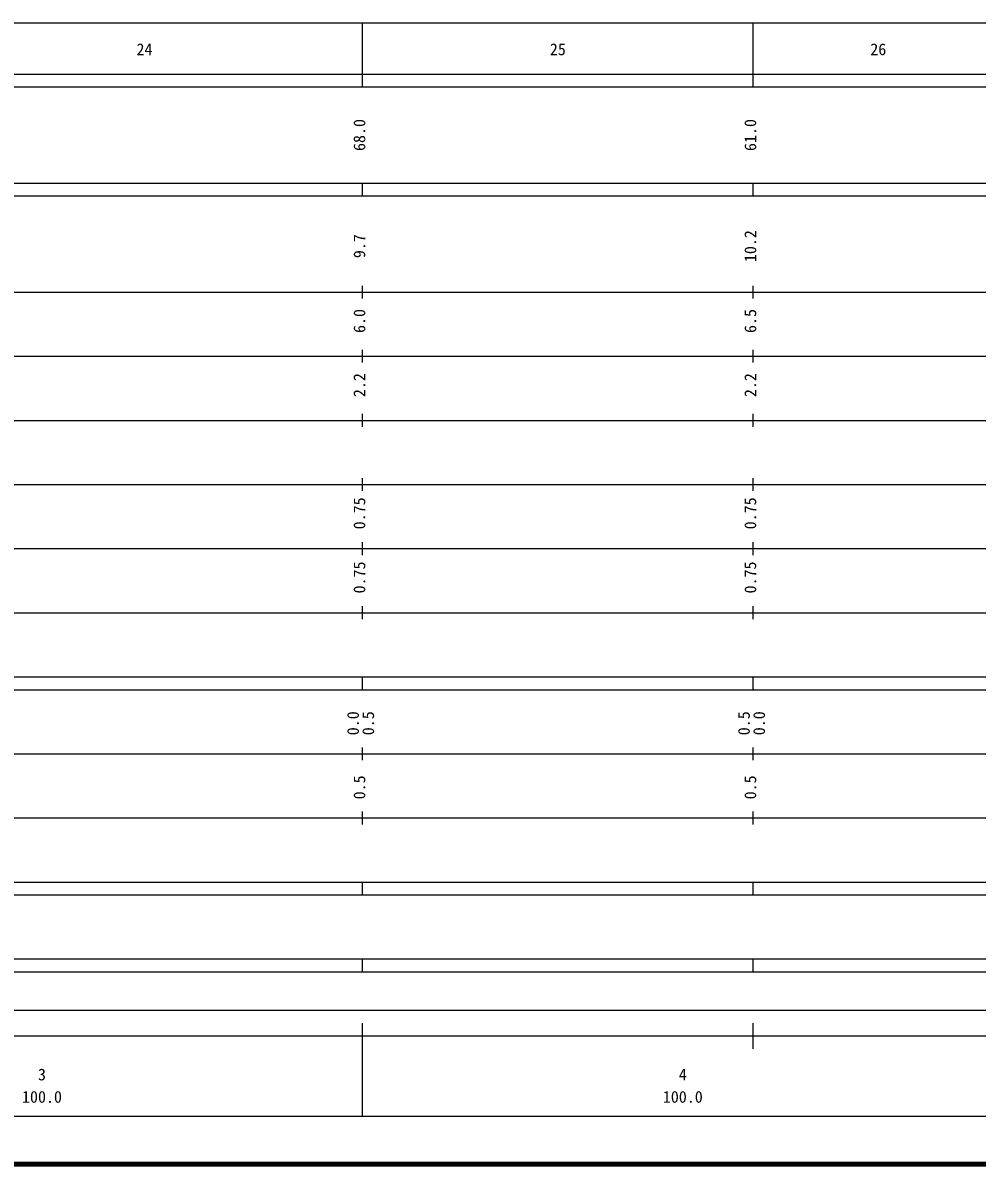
# Model space of a CAD drawing. Units: millimetres on the paper, enlarged 1000 times. Extents: x 40000 to 680000, y 20000 to 380000.
# Drawn here: x 315012 to 463935, y 20000 to 198000 of the extents above; entities that cross this region are included whole.
import ezdxf
from ezdxf.enums import TextEntityAlignment as Align

# ---------------------------------------------------------------- set-up
doc = ezdxf.new("R2010")
doc.units = ezdxf.units.MM
doc.header["$LTSCALE"] = 1000
doc.layers.add('M-TTL', color=2, linetype='Continuous', lineweight=140)
doc.layers.add('M-TTL-BAND', color=7, linetype='Continuous', lineweight=25)
doc.styles.add('ＭＳ ゴシック', font='')
doc.styles.get('ＭＳ ゴシック').set_extended_font_data('MS Gothic')

msp = doc.modelspace()

# ---------------------------------------------------------------- linework, layer by layer
at = {"layer": 'M-TTL'}
msp.add_line((40000, 20000), (680000, 20000), dxfattribs=at)
at = {"layer": 'M-TTL-BAND'}
for p, q in [((68000, 198000), (579000, 198000)), ((368000, 188000), (368000, 198000)), ((429000, 188000), (429000, 198000)), ((40000, 190000), (579000, 190000)), ((40000, 188000), (579000, 188000)), ((40000, 173000), (579000, 173000)), ((368000, 171000), (368000, 173000)), ((429000, 171000), (429000, 173000)), ((40000, 171000), (579000, 171000)), ((368000, 155000), (368000, 157000)), ((429000, 155000), (429000, 157000)), ((40000, 156000), (579000, 156000)), ((46000, 146000), (579000, 146000)), ((368000, 145000), (368000, 147000)), ((429000, 145000), (429000, 147000)), ((52000, 136000), (579000, 136000)), ((368000, 135000), (368000, 137000)), ((429000, 135000), (429000, 137000)), ((368000, 125000), (368000, 127000)), ((429000, 125000), (429000, 127000)), ((46000, 126000), (579000, 126000)), ((52000, 116000), (579000, 116000)), ((368000, 115000), (368000, 117000)), ((429000, 115000), (429000, 117000)), ((368000, 105000), (368000, 107000)), ((429000, 105000), (429000, 107000)), ((46000, 106000), (579000, 106000)), ((40000, 96000), (579000, 96000)), ((368000, 94000), (368000, 96000)), ((429000, 94000), (429000, 96000)), ((40000, 94000), (579000, 94000)), ((49000, 84000), (579000, 84000)), ((368000, 83000), (368000, 85000)), ((429000, 83000), (429000, 85000)), ((368000, 73000), (368000, 75000)), ((429000, 73000), (429000, 75000)), ((40000, 74000), (579000, 74000)), ((40000, 64000), (579000, 64000)), ((368000, 62000), (368000, 64000)), ((429000, 62000), (429000, 64000)), ((40000, 62000), (579000, 62000)), ((40000, 52000), (579000, 52000)), ((368000, 50000), (368000, 52000)), ((429000, 50000), (429000, 52000)), ((40000, 50000), (579000, 50000)), ((71000, 44000), (565000, 44000)), ((368000, 27500), (368000, 42000)), ((429000, 38000), (429000, 42000)), ((40000, 40000), (579000, 40000)), ((68000, 27500), (579000, 27500))]:
    msp.add_line(p, q, dxfattribs=at)

# ---------------------------------------------------------------- texts
at = {"layer": 'M-TTL-BAND', "style": 'ＭＳ ゴシック'}
for s, p in [('24', (334000, 192405)), ('25', (398500, 192405)), ('26', (448500, 192405)), ('3', (318000, 32523)), ('4', (418000, 32523)), ('100.0', (318000, 29033)), ('100.0', (418000, 29033))]:
    msp.add_text(s, height=1833, dxfattribs=at).set_placement(p, align=Align.BOTTOM_CENTER)
for s, p in [('68.0', (369000, 180500)), ('61.0', (430000, 180500)), ('10.2', (430000, 163174)), ('9.7', (369000, 163174)), ('6.0', (369000, 151500)), ('6.5', (430000, 151500)), ('2.2', (369000, 141500)), ('2.2', (430000, 141500)), ('0.75', (369000, 121500)), ('0.75', (430000, 121500)), ('0.75', (369000, 111500)), ('0.75', (430000, 111500)), ('0.0', (368000, 88764)), ('0.5', (370370, 88764)), ('0.5', (429000, 88764)), ('0.0', (431370, 88764)), ('0.5', (369000, 78764)), ('0.5', (430000, 78764))]:
    msp.add_text(s, height=1833, rotation=90, dxfattribs=at).set_placement(p, align=Align.BOTTOM_CENTER)

doc.saveas('drawing.dxf')
